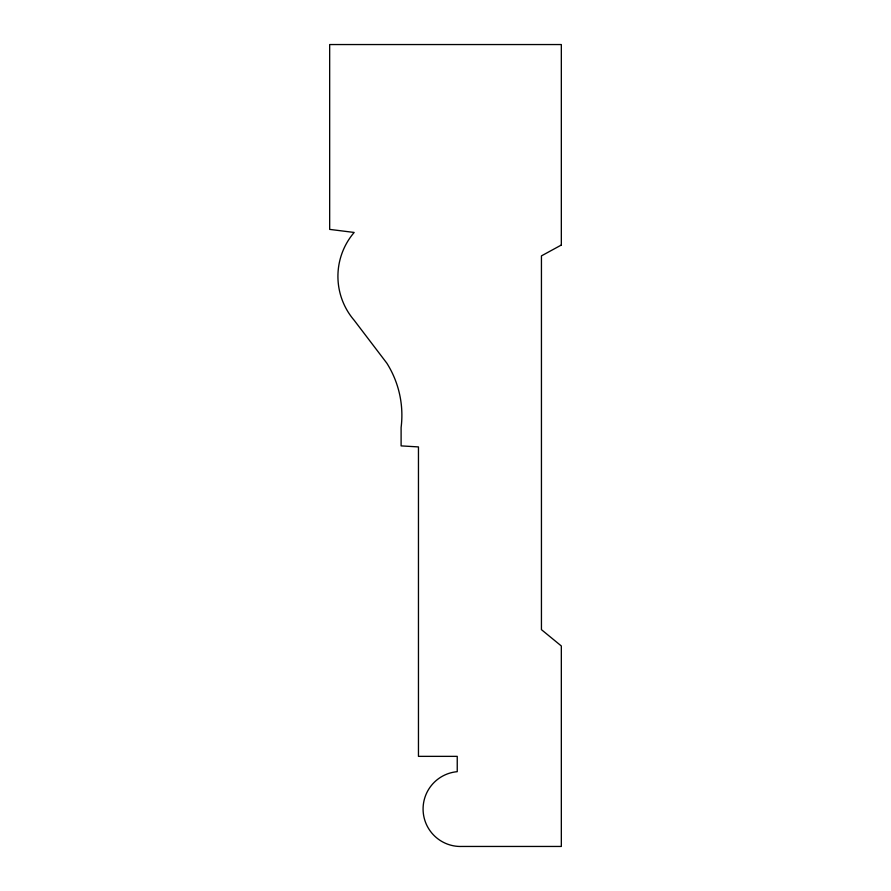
<?xml version="1.0" encoding="UTF-8"?>
<svg xmlns="http://www.w3.org/2000/svg" width="891" height="891" viewBox="0 0 891 891"><rect width="100%" height="100%" fill="white"/><g stroke="black" fill="none" stroke-linecap="round" stroke-linejoin="round"><path stroke-width="1.34" d="M561.33 245.025L541.438 255.884L541.438 629.647L561.33 645.975L561.33 846.45L462.061 846.45A37.478 37.478 0 0 1 423.158 811.423A37.478 37.478 0 0 1 457.239 771.673L457.239 756.359L418.458 756.359L418.458 446.914L401.106 445.89L401.106 427.513A97.598 97.598 0 0 0 386.828 363.172L354.173 320.281A67.46 67.46 0 0 1 354.173 232.451L329.67 229.388L329.67 44.55L561.33 44.55L561.33 245.025"/></g></svg>
